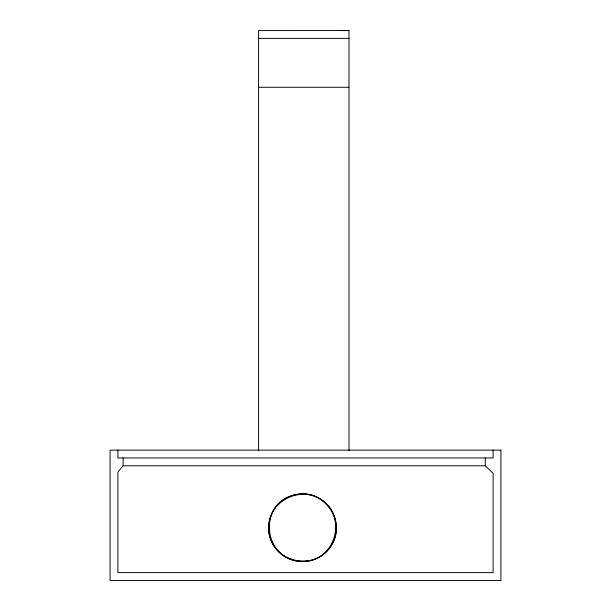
<?xml version="1.0" encoding="UTF-8"?>
<svg xmlns="http://www.w3.org/2000/svg" width="611" height="611" viewBox="0 0 611 611"><rect width="100%" height="100%" fill="white"/><g stroke="black" fill="none" stroke-linecap="round" stroke-linejoin="round"><path stroke-width="0.92" d="M123.109 465.781L117.892 472.043L117.892 572.629L493.108 572.629L493.108 473.281L485.287 465.781L123.109 465.781L123.109 457.96M348.996 450.613L348.996 30.55L258.59 30.573L258.59 450.613M258.59 38.394L348.996 38.394M258.59 87.274L348.996 87.274M341.175 30.573L348.996 30.573M493.108 450.139L493.108 457.96L117.892 457.96L117.892 450.139M485.287 457.96L485.287 465.781M269.176 523.337C263.753 559.569 313.848 575.845 331.819 544.661C346.055 521.947 324.601 489.373 298.092 494.414C255.192 499.958 262.172 565.633 306.867 561.02C335.477 558.393 346.391 517.639 322.921 501.066C303.682 485.363 271.674 498.622 269.176 523.337M500.921 450.139L110.079 450.139L110.079 580.45L500.921 580.45L500.921 450.139M285.536 557.056A33.88 33.88 0 0 0 336.356 527.721A33.88 33.88 0 0 0 285.536 498.377A33.88 33.88 0 0 0 285.536 557.056"/></g></svg>
